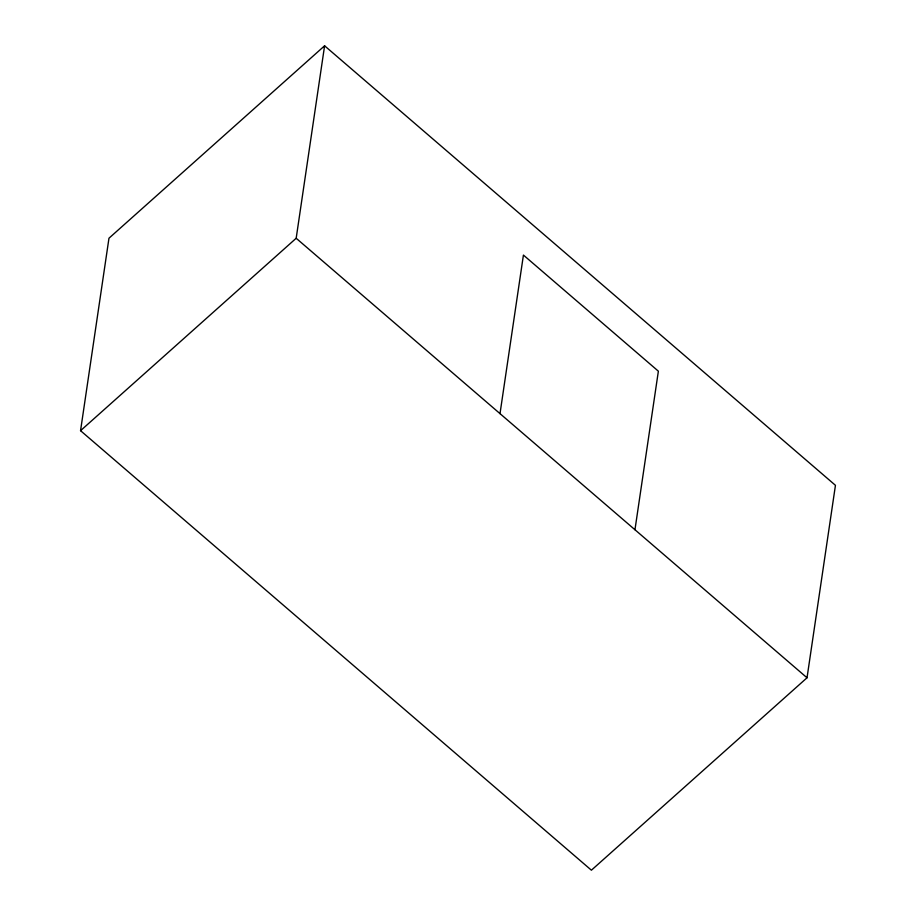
<?xml version="1.0" encoding="UTF-8"?>
<svg xmlns="http://www.w3.org/2000/svg" width="916" height="916" viewBox="0 0 916 916"><rect width="100%" height="100%" fill="white"/><g stroke="black" fill="none" stroke-linecap="round" stroke-linejoin="round"><path stroke-width="1.37" d="M80.551 430.68L108.97 238.217L324.596 45.8L835.449 485.32L807.03 677.783L591.404 870.2L80.551 430.68L296.177 238.263L324.596 45.8M500.01 413.631L523.425 255.072L658.375 371.186L634.96 529.746M296.177 238.263L807.03 677.783"/></g></svg>
